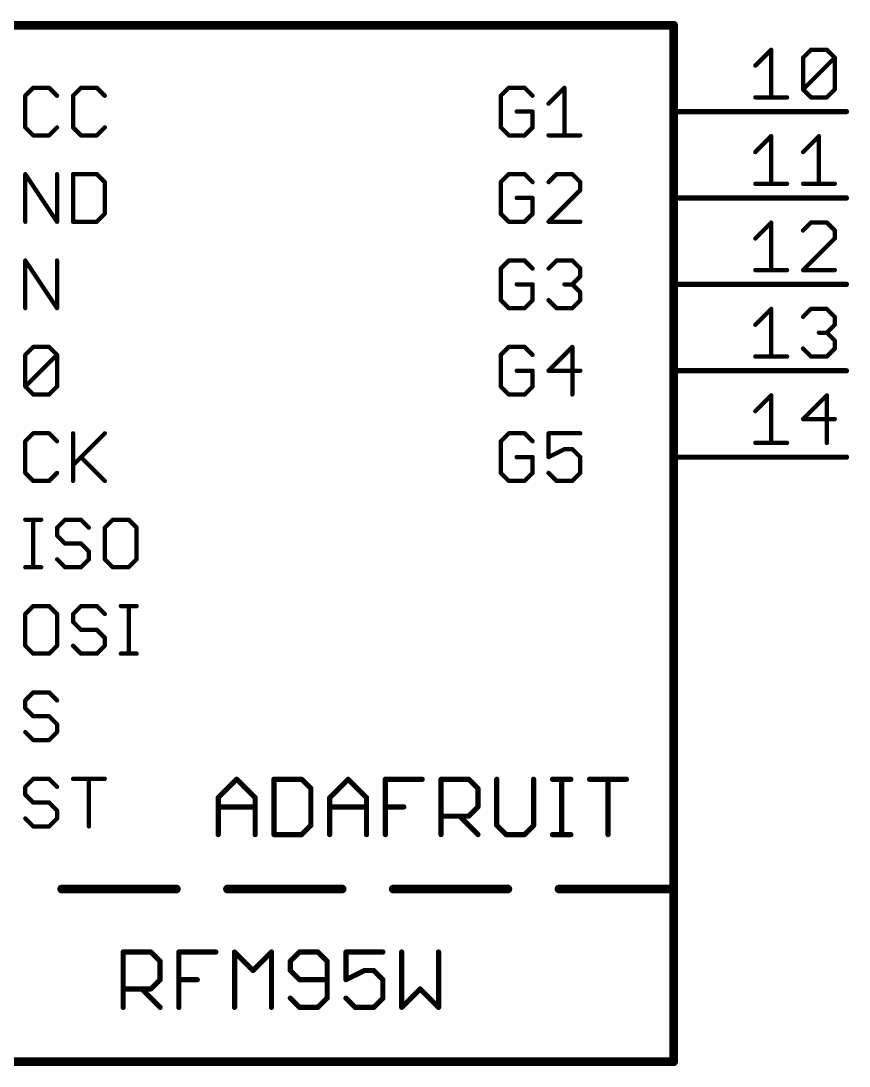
# Model space of a CAD drawing. Extents: x 2 to 137, y 1 to 177.
# Drawn here: x 112.89 to 137.24, y 65.91 to 96.65 of the extents above; entities that cross this region are included whole.
import ezdxf

# ---------------------------------------------------------------- set-up
doc = ezdxf.new("R2010")
doc.units = 0
doc.layers.add('94', color=14, linetype='CONTINUOUS')
doc.layers.add('95', color=250, linetype='CONTINUOUS')

msp = doc.modelspace()

# ---------------------------------------------------------------- linework, layer by layer
at = {"layer": '94'}
for points, const_width in [([(132.08, 96.52), (109.22, 96.52)], 0.254), ([(132.08, 71.12), (132.08, 96.52)], 0.254), ([(137.16, 93.98), (132.08, 93.98)], 0.1524), ([(137.16, 91.44), (132.08, 91.44)], 0.1524), ([(137.16, 88.9), (132.08, 88.9)], 0.1524), ([(137.16, 86.36), (132.08, 86.36)], 0.1524), ([(137.16, 83.82), (132.08, 83.82)], 0.1524), ([(118.6942, 73.8049), (119.2365, 74.3472)], 0.1524), ([(119.2365, 74.3472), (119.7789, 73.8049)], 0.1524), ([(120.3314, 74.3472), (120.3314, 72.7202)], 0.1524), ([(121.1449, 74.3472), (120.3314, 74.3472)], 0.1524), ([(121.416, 74.076), (121.1449, 74.3472)], 0.1524), ([(121.9685, 73.8049), (122.5108, 74.3472)], 0.1524), ([(122.5108, 74.3472), (123.0532, 73.8049)], 0.1524), ([(123.6057, 72.7202), (123.6057, 74.3472)], 0.1524), ([(123.6057, 74.3472), (124.6903, 74.3472)], 0.1524), ([(125.2428, 72.7202), (125.2428, 74.3472)], 0.1524), ([(125.2428, 74.3472), (126.0563, 74.3472)], 0.1524), ([(126.0563, 74.3472), (126.3275, 74.076)], 0.1524), ([(126.88, 74.3472), (126.88, 72.9914)], 0.1524), ([(127.9646, 72.9914), (127.9646, 74.3472)], 0.1524), ([(128.5171, 74.3472), (129.0595, 74.3472)], 0.1524), ([(128.7883, 72.7202), (128.7883, 74.3472)], 0.1524), ([(129.6086, 74.3472), (130.6932, 74.3472)], 0.1524), ([(130.1509, 72.7202), (130.1509, 74.3472)], 0.1524), ([(121.416, 72.9914), (121.416, 74.076)], 0.1524), ([(126.3275, 74.076), (126.3275, 73.5337)], 0.1524), ([(118.6942, 72.7202), (118.6942, 73.8049)], 0.1524), ([(119.7789, 73.8049), (119.7789, 72.7202)], 0.1524), ([(121.9685, 72.7202), (121.9685, 73.8049)], 0.1524), ([(123.0532, 73.8049), (123.0532, 72.7202)], 0.1524), ([(118.6942, 73.5337), (119.7789, 73.5337)], 0.1524), ([(121.9685, 73.5337), (123.0532, 73.5337)], 0.1524), ([(123.6057, 73.5337), (124.148, 73.5337)], 0.1524), ([(126.3275, 73.5337), (126.0563, 73.2625)], 0.1524), ([(126.0563, 73.2625), (125.2428, 73.2625)], 0.1524), ([(125.7852, 73.2625), (126.3275, 72.7202)], 0.1524), ([(121.1449, 72.7202), (121.416, 72.9914)], 0.1524), ([(126.88, 72.9914), (127.1511, 72.7202)], 0.1524), ([(127.6935, 72.7202), (127.9646, 72.9914)], 0.1524), ([(120.3314, 72.7202), (121.1449, 72.7202)], 0.1524), ([(127.1511, 72.7202), (127.6935, 72.7202)], 0.1524), ([(128.5171, 72.7202), (129.0595, 72.7202)], 0.1524), ([(114.092, 71.12), (117.464, 71.12)], 0.254), ([(118.964, 71.12), (122.336, 71.12)], 0.254), ([(123.836, 71.12), (127.208, 71.12)], 0.254), ([(128.708, 71.12), (132.08, 71.12)], 0.254), ([(132.08, 66.04), (132.08, 71.12)], 0.254), ([(115.9002, 67.6402), (115.9002, 69.2672)], 0.1524), ([(115.9002, 69.2672), (116.7137, 69.2672)], 0.1524), ([(116.7137, 69.2672), (116.9849, 68.996)], 0.1524), ([(117.5374, 67.6402), (117.5374, 69.2672)], 0.1524), ([(117.5374, 69.2672), (118.622, 69.2672)], 0.1524), ([(119.1745, 67.6402), (119.1745, 69.2672)], 0.1524), ([(119.1745, 69.2672), (119.7168, 68.7249)], 0.1524), ([(119.7168, 68.7249), (120.2592, 69.2672)], 0.1524), ([(120.2592, 69.2672), (120.2592, 67.6402)], 0.1524), ([(121.0828, 69.2672), (120.8117, 68.996)], 0.1524), ([(121.6252, 69.2672), (121.0828, 69.2672)], 0.1524), ([(121.8963, 68.996), (121.6252, 69.2672)], 0.1524), ([(123.5335, 69.2672), (122.4488, 69.2672)], 0.1524), ([(122.4488, 69.2672), (122.4488, 68.4537)], 0.1524), ([(124.086, 69.2672), (124.086, 67.6402)], 0.1524), ([(125.1706, 67.6402), (125.1706, 69.2672)], 0.1524), ([(116.9849, 68.996), (116.9849, 68.4537)], 0.1524), ([(120.8117, 68.996), (120.8117, 68.7249)], 0.1524), ([(121.8963, 67.9114), (121.8963, 68.996)], 0.1524), ([(120.8117, 68.7249), (121.0828, 68.4537)], 0.1524), ([(122.4488, 68.4537), (122.9912, 68.7249)], 0.1524), ([(122.9912, 68.7249), (123.2623, 68.7249)], 0.1524), ([(123.2623, 68.7249), (123.5335, 68.4537)], 0.1524), ([(116.7137, 68.1825), (115.9002, 68.1825)], 0.1524), ([(116.4425, 68.1825), (116.9849, 67.6402)], 0.1524), ([(116.9849, 68.4537), (116.7137, 68.1825)], 0.1524), ([(117.5374, 68.4537), (118.0797, 68.4537)], 0.1524), ([(121.0828, 68.4537), (121.8963, 68.4537)], 0.1524), ([(123.5335, 68.4537), (123.5335, 67.9114)], 0.1524), ([(124.086, 67.6402), (124.6283, 68.1825)], 0.1524), ([(124.6283, 68.1825), (125.1706, 67.6402)], 0.1524), ([(120.8117, 67.9114), (121.0828, 67.6402)], 0.1524), ([(121.6252, 67.6402), (121.8963, 67.9114)], 0.1524), ([(122.72, 67.6402), (122.4488, 67.9114)], 0.1524), ([(123.5335, 67.9114), (123.2623, 67.6402)], 0.1524), ([(121.0828, 67.6402), (121.6252, 67.6402)], 0.1524), ([(123.2623, 67.6402), (122.72, 67.6402)], 0.1524), ([(109.22, 66.04), (132.08, 66.04)], 0.254)]:
    msp.add_lwpolyline(points, dxfattribs=dict(at, const_width=const_width))
for points, const_width in [([(132.1435, 96.52, 1), (132.0165, 96.52)], 0.127), ([(132.08, 96.4565, 1), (132.08, 96.5835)], 0.127), ([(132.08, 94.0181, 1), (132.08, 93.9419)], 0.0762), ([(137.16, 93.9419, 1), (137.16, 94.0181)], 0.0762), ([(132.08, 91.4781, 1), (132.08, 91.4019)], 0.0762), ([(137.16, 91.4019, 1), (137.16, 91.4781)], 0.0762), ([(132.08, 88.9381, 1), (132.08, 88.8619)], 0.0762), ([(137.16, 88.8619, 1), (137.16, 88.9381)], 0.0762), ([(132.08, 86.3981, 1), (132.08, 86.3219)], 0.0762), ([(137.16, 86.3219, 1), (137.16, 86.3981)], 0.0762), ([(132.08, 83.8581, 1), (132.08, 83.7819)], 0.0762), ([(137.16, 83.7819, 1), (137.16, 83.8581)], 0.0762), ([(119.2635, 74.3741, 1), (119.2096, 74.3202)], 0.0762), ([(119.2635, 74.3202, 1), (119.2096, 74.3741)], 0.0762), ([(120.3695, 74.3472, 1), (120.2933, 74.3472)], 0.0762), ([(120.3314, 74.3853, 1), (120.3314, 74.3091)], 0.0762), ([(121.1718, 74.3741, 1), (121.1179, 74.3202)], 0.0762), ([(121.1449, 74.3091, 1), (121.1449, 74.3853)], 0.0762), ([(122.5378, 74.3741, 1), (122.4839, 74.3202)], 0.0762), ([(122.5378, 74.3202, 1), (122.4839, 74.3741)], 0.0762), ([(123.6438, 74.3472, 1), (123.5676, 74.3472)], 0.0762), ([(123.6057, 74.3853, 1), (123.6057, 74.3091)], 0.0762), ([(124.6903, 74.3091, 1), (124.6903, 74.3853)], 0.0762), ([(125.2809, 74.3472, 1), (125.2047, 74.3472)], 0.0762), ([(125.2428, 74.3853, 1), (125.2428, 74.3091)], 0.0762), ([(126.0833, 74.3741, 1), (126.0294, 74.3202)], 0.0762), ([(126.0563, 74.3091, 1), (126.0563, 74.3853)], 0.0762), ([(126.9181, 74.3472, 1), (126.8419, 74.3472)], 0.0762), ([(128.0027, 74.3472, 1), (127.9265, 74.3472)], 0.0762), ([(128.5171, 74.3853, 1), (128.5171, 74.3091)], 0.0762), ([(128.8264, 74.3472, 1), (128.7502, 74.3472)], 0.0762), ([(129.0595, 74.3091, 1), (129.0595, 74.3853)], 0.0762), ([(129.6086, 74.3853, 1), (129.6086, 74.3091)], 0.0762), ([(130.189, 74.3472, 1), (130.1128, 74.3472)], 0.0762), ([(130.6932, 74.3091, 1), (130.6932, 74.3853)], 0.0762), ([(121.4541, 74.076, 1), (121.3779, 74.076)], 0.0762), ([(121.3891, 74.0491, 1), (121.443, 74.103)], 0.0762), ([(126.3656, 74.076, 1), (126.2894, 74.076)], 0.0762), ([(126.3005, 74.0491, 1), (126.3544, 74.103)], 0.0762), ([(118.7323, 73.8049, 1), (118.6561, 73.8049)], 0.0762), ([(118.6673, 73.8318, 1), (118.7211, 73.7779)], 0.0762), ([(119.817, 73.8049, 1), (119.7408, 73.8049)], 0.0762), ([(119.7519, 73.7779, 1), (119.8058, 73.8318)], 0.0762), ([(122.0066, 73.8049, 1), (121.9304, 73.8049)], 0.0762), ([(121.9416, 73.8318, 1), (121.9955, 73.7779)], 0.0762), ([(123.0913, 73.8049, 1), (123.0151, 73.8049)], 0.0762), ([(123.0262, 73.7779, 1), (123.0801, 73.8318)], 0.0762), ([(118.6942, 73.5718, 1), (118.6942, 73.4956)], 0.0762), ([(119.7789, 73.4956, 1), (119.7789, 73.5718)], 0.0762), ([(121.9685, 73.5718, 1), (121.9685, 73.4956)], 0.0762), ([(123.0532, 73.4956, 1), (123.0532, 73.5718)], 0.0762), ([(123.6057, 73.5718, 1), (123.6057, 73.4956)], 0.0762), ([(124.148, 73.4956, 1), (124.148, 73.5718)], 0.0762), ([(126.2894, 73.5337, 1), (126.3656, 73.5337)], 0.0762), ([(126.3544, 73.5068, 1), (126.3005, 73.5606)], 0.0762), ([(125.2428, 73.3006, 1), (125.2428, 73.2244)], 0.0762), ([(125.8121, 73.2895, 1), (125.7582, 73.2356)], 0.0762), ([(126.0294, 73.2895, 1), (126.0833, 73.2356)], 0.0762), ([(126.0563, 73.2244, 1), (126.0563, 73.3006)], 0.0762), ([(121.3779, 72.9914, 1), (121.4541, 72.9914)], 0.0762), ([(121.443, 72.9644, 1), (121.3891, 73.0183)], 0.0762), ([(126.9069, 73.0183, 1), (126.853, 72.9644)], 0.0762), ([(126.8419, 72.9914, 1), (126.9181, 72.9914)], 0.0762), ([(127.9265, 72.9914, 1), (128.0027, 72.9914)], 0.0762), ([(127.9916, 72.9644, 1), (127.9377, 73.0183)], 0.0762), ([(118.6561, 72.7202, 1), (118.7323, 72.7202)], 0.0762), ([(119.7408, 72.7202, 1), (119.817, 72.7202)], 0.0762), ([(120.3314, 72.7583, 1), (120.3314, 72.6821)], 0.0762), ([(120.2933, 72.7202, 1), (120.3695, 72.7202)], 0.0762), ([(121.1179, 72.7471, 1), (121.1718, 72.6933)], 0.0762), ([(121.1449, 72.6821, 1), (121.1449, 72.7583)], 0.0762), ([(121.9304, 72.7202, 1), (122.0066, 72.7202)], 0.0762), ([(123.0151, 72.7202, 1), (123.0913, 72.7202)], 0.0762), ([(123.5676, 72.7202, 1), (123.6438, 72.7202)], 0.0762), ([(125.2047, 72.7202, 1), (125.2809, 72.7202)], 0.0762), ([(126.3005, 72.6933, 1), (126.3544, 72.7471)], 0.0762), ([(127.1511, 72.7583, 1), (127.1511, 72.6821)], 0.0762), ([(127.1242, 72.6933, 1), (127.1781, 72.7471)], 0.0762), ([(127.6665, 72.7471, 1), (127.7204, 72.6933)], 0.0762), ([(127.6935, 72.6821, 1), (127.6935, 72.7583)], 0.0762), ([(128.5171, 72.7583, 1), (128.5171, 72.6821)], 0.0762), ([(128.7502, 72.7202, 1), (128.8264, 72.7202)], 0.0762), ([(129.0595, 72.6821, 1), (129.0595, 72.7583)], 0.0762), ([(130.1128, 72.7202, 1), (130.189, 72.7202)], 0.0762), ([(114.092, 71.1835, 1), (114.092, 71.0565)], 0.127), ([(117.464, 71.0565, 1), (117.464, 71.1835)], 0.127), ([(118.964, 71.1835, 1), (118.964, 71.0565)], 0.127), ([(122.336, 71.0565, 1), (122.336, 71.1835)], 0.127), ([(123.836, 71.1835, 1), (123.836, 71.0565)], 0.127), ([(127.208, 71.0565, 1), (127.208, 71.1835)], 0.127), ([(128.708, 71.1835, 1), (128.708, 71.0565)], 0.127), ([(132.1435, 71.12, 1), (132.0165, 71.12)], 0.127), ([(132.0165, 71.12, 1), (132.1435, 71.12)], 0.127), ([(132.08, 71.0565, 1), (132.08, 71.1835)], 0.127), ([(115.9383, 69.2672, 1), (115.8621, 69.2672)], 0.0762), ([(115.9002, 69.3053, 1), (115.9002, 69.2291)], 0.0762), ([(116.7406, 69.2941, 1), (116.6868, 69.2402)], 0.0762), ([(116.7137, 69.2291, 1), (116.7137, 69.3053)], 0.0762), ([(117.5755, 69.2672, 1), (117.4993, 69.2672)], 0.0762), ([(117.5374, 69.3053, 1), (117.5374, 69.2291)], 0.0762), ([(118.622, 69.2291, 1), (118.622, 69.3053)], 0.0762), ([(119.2126, 69.2672, 1), (119.1364, 69.2672)], 0.0762), ([(119.2015, 69.2941, 1), (119.1476, 69.2402)], 0.0762), ([(120.2973, 69.2672, 1), (120.2211, 69.2672)], 0.0762), ([(120.2861, 69.2402, 1), (120.2322, 69.2941)], 0.0762), ([(121.0828, 69.3053, 1), (121.0828, 69.2291)], 0.0762), ([(121.1098, 69.2402, 1), (121.0559, 69.2941)], 0.0762), ([(121.6521, 69.2941, 1), (121.5982, 69.2402)], 0.0762), ([(121.6252, 69.2291, 1), (121.6252, 69.3053)], 0.0762), ([(122.4488, 69.3053, 1), (122.4488, 69.2291)], 0.0762), ([(122.4869, 69.2672, 1), (122.4107, 69.2672)], 0.0762), ([(123.5335, 69.2291, 1), (123.5335, 69.3053)], 0.0762), ([(124.1241, 69.2672, 1), (124.0479, 69.2672)], 0.0762), ([(125.2087, 69.2672, 1), (125.1325, 69.2672)], 0.0762), ([(117.023, 68.996, 1), (116.9468, 68.996)], 0.0762), ([(116.9579, 68.9691, 1), (117.0118, 69.023)], 0.0762), ([(120.7847, 69.023, 1), (120.8386, 68.9691)], 0.0762), ([(120.8498, 68.996, 1), (120.7736, 68.996)], 0.0762), ([(121.9344, 68.996, 1), (121.8582, 68.996)], 0.0762), ([(121.8694, 68.9691, 1), (121.9233, 69.023)], 0.0762), ([(119.6899, 68.7518, 1), (119.7438, 68.6979)], 0.0762), ([(119.6899, 68.6979, 1), (119.7438, 68.7518)], 0.0762), ([(120.8386, 68.7518, 1), (120.7847, 68.6979)], 0.0762), ([(120.7736, 68.7249, 1), (120.8498, 68.7249)], 0.0762), ([(122.9912, 68.763, 1), (122.9912, 68.6868)], 0.0762), ([(123.0082, 68.6908, 1), (122.9741, 68.7589)], 0.0762), ([(123.2893, 68.7518, 1), (123.2354, 68.6979)], 0.0762), ([(123.2623, 68.6868, 1), (123.2623, 68.763)], 0.0762), ([(115.9002, 68.2206, 1), (115.9002, 68.1444)], 0.0762), ([(116.4695, 68.2095, 1), (116.4156, 68.1556)], 0.0762), ([(116.6868, 68.2095, 1), (116.7406, 68.1556)], 0.0762), ([(116.7137, 68.1444, 1), (116.7137, 68.2206)], 0.0762), ([(116.9468, 68.4537, 1), (117.023, 68.4537)], 0.0762), ([(117.0118, 68.4268, 1), (116.9579, 68.4806)], 0.0762), ([(117.5374, 68.4918, 1), (117.5374, 68.4156)], 0.0762), ([(118.0797, 68.4156, 1), (118.0797, 68.4918)], 0.0762), ([(121.0828, 68.4918, 1), (121.0828, 68.4156)], 0.0762), ([(121.0559, 68.4268, 1), (121.1098, 68.4806)], 0.0762), ([(121.8963, 68.4156, 1), (121.8963, 68.4918)], 0.0762), ([(122.4318, 68.4878, 1), (122.4659, 68.4196)], 0.0762), ([(122.4107, 68.4537, 1), (122.4869, 68.4537)], 0.0762), ([(123.5716, 68.4537, 1), (123.4954, 68.4537)], 0.0762), ([(123.5065, 68.4268, 1), (123.5604, 68.4806)], 0.0762), ([(124.6553, 68.2095, 1), (124.6014, 68.1556)], 0.0762), ([(124.6553, 68.1556, 1), (124.6014, 68.2095)], 0.0762), ([(120.8386, 67.9383, 1), (120.7847, 67.8844)], 0.0762), ([(121.8582, 67.9114, 1), (121.9344, 67.9114)], 0.0762), ([(121.9233, 67.8844, 1), (121.8694, 67.9383)], 0.0762), ([(122.4758, 67.9383, 1), (122.4219, 67.8844)], 0.0762), ([(123.4954, 67.9114, 1), (123.5716, 67.9114)], 0.0762), ([(123.5604, 67.8844, 1), (123.5065, 67.9383)], 0.0762), ([(115.8621, 67.6402, 1), (115.9383, 67.6402)], 0.0762), ([(116.9579, 67.6133, 1), (117.0118, 67.6671)], 0.0762), ([(117.4993, 67.6402, 1), (117.5755, 67.6402)], 0.0762), ([(119.1364, 67.6402, 1), (119.2126, 67.6402)], 0.0762), ([(120.2211, 67.6402, 1), (120.2973, 67.6402)], 0.0762), ([(121.0828, 67.6783, 1), (121.0828, 67.6021)], 0.0762), ([(121.0559, 67.6133, 1), (121.1098, 67.6671)], 0.0762), ([(121.5982, 67.6671, 1), (121.6521, 67.6133)], 0.0762), ([(121.6252, 67.6021, 1), (121.6252, 67.6783)], 0.0762), ([(122.72, 67.6783, 1), (122.72, 67.6021)], 0.0762), ([(122.693, 67.6133, 1), (122.7469, 67.6671)], 0.0762), ([(123.2354, 67.6671, 1), (123.2893, 67.6133)], 0.0762), ([(123.2623, 67.6021, 1), (123.2623, 67.6783)], 0.0762), ([(124.059, 67.6671, 1), (124.1129, 67.6133)], 0.0762), ([(124.0479, 67.6402, 1), (124.1241, 67.6402)], 0.0762), ([(125.1325, 67.6402, 1), (125.2087, 67.6402)], 0.0762), ([(125.1437, 67.6133, 1), (125.1976, 67.6671)], 0.0762), ([(132.0165, 66.04, 1), (132.1435, 66.04)], 0.127), ([(132.08, 65.9765, 1), (132.08, 66.1035)], 0.127)]:
    msp.add_lwpolyline(points, format="xyb", dxfattribs=dict(at, const_width=const_width))
at = {"layer": '95', "const_width": 0.127}
for points in [[(134.4803, 95.3312), (134.9464, 95.7973)], [(134.9464, 95.7973), (134.9464, 94.3991)], [(135.8836, 95.5643), (136.1166, 95.7973)], [(135.8836, 94.6321), (135.8836, 95.5643)], [(135.8836, 94.6321), (136.8157, 95.5643)], [(136.1166, 95.7973), (136.5827, 95.7973)], [(136.5827, 95.7973), (136.8157, 95.5643)], [(136.8157, 95.5643), (136.8157, 94.6321)], [(113.2566, 94.6797), (113.0236, 94.4467)], [(113.7227, 94.6797), (113.2566, 94.6797)], [(113.9557, 94.4467), (113.7227, 94.6797)], [(114.6599, 94.6797), (114.4269, 94.4467)], [(115.126, 94.6797), (114.6599, 94.6797)], [(115.359, 94.4467), (115.126, 94.6797)], [(127.2332, 94.6797), (127.0001, 94.4467)], [(127.6992, 94.6797), (127.2332, 94.6797)], [(127.9323, 94.4467), (127.6992, 94.6797)], [(128.4034, 94.2136), (128.8695, 94.6797)], [(128.8695, 94.6797), (128.8695, 93.2815)], [(136.1166, 94.3991), (135.8836, 94.6321)], [(136.8157, 94.6321), (136.5827, 94.3991)], [(113.0236, 94.4467), (113.0236, 93.5145)], [(114.4269, 94.4467), (114.4269, 93.5145)], [(127.0001, 94.4467), (127.0001, 93.5145)], [(134.4803, 94.3991), (135.4124, 94.3991)], [(136.5827, 94.3991), (136.1166, 94.3991)], [(127.9323, 93.9806), (127.4662, 93.9806)], [(127.9323, 93.5145), (127.9323, 93.9806)], [(113.0236, 93.5145), (113.2566, 93.2815)], [(113.7227, 93.2815), (113.9557, 93.5145)], [(114.4269, 93.5145), (114.6599, 93.2815)], [(115.126, 93.2815), (115.359, 93.5145)], [(127.0001, 93.5145), (127.2332, 93.2815)], [(127.6992, 93.2815), (127.9323, 93.5145)], [(113.2566, 93.2815), (113.7227, 93.2815)], [(114.6599, 93.2815), (115.126, 93.2815)], [(127.2332, 93.2815), (127.6992, 93.2815)], [(128.4034, 93.2815), (129.3356, 93.2815)], [(134.4803, 92.7912), (134.9464, 93.2573)], [(134.9464, 93.2573), (134.9464, 91.8591)], [(135.8836, 92.7912), (136.3496, 93.2573)], [(136.3496, 93.2573), (136.3496, 91.8591)], [(113.0236, 90.7415), (113.0236, 92.1397)], [(113.0236, 92.1397), (113.9557, 90.7415)], [(113.9557, 90.7415), (113.9557, 92.1397)], [(114.4269, 92.1397), (114.4269, 90.7415)], [(115.126, 92.1397), (114.4269, 92.1397)], [(115.359, 91.9067), (115.126, 92.1397)], [(127.2332, 92.1397), (127.0001, 91.9067)], [(127.6992, 92.1397), (127.2332, 92.1397)], [(127.9323, 91.9067), (127.6992, 92.1397)], [(128.6365, 92.1397), (128.4034, 91.9067)], [(129.1025, 92.1397), (128.6365, 92.1397)], [(129.3356, 91.9067), (129.1025, 92.1397)], [(115.359, 90.9745), (115.359, 91.9067)], [(127.0001, 91.9067), (127.0001, 90.9745)], [(129.3356, 91.6736), (129.3356, 91.9067)], [(134.4803, 91.8591), (135.4124, 91.8591)], [(135.8836, 91.8591), (136.8157, 91.8591)], [(128.4034, 90.7415), (129.3356, 91.6736)], [(127.9323, 91.4406), (127.4662, 91.4406)], [(127.9323, 90.9745), (127.9323, 91.4406)], [(115.126, 90.7415), (115.359, 90.9745)], [(127.0001, 90.9745), (127.2332, 90.7415)], [(127.6992, 90.7415), (127.9323, 90.9745)], [(114.4269, 90.7415), (115.126, 90.7415)], [(127.2332, 90.7415), (127.6992, 90.7415)], [(129.3356, 90.7415), (128.4034, 90.7415)], [(134.4803, 90.2512), (134.9464, 90.7173)], [(134.9464, 90.7173), (134.9464, 89.3191)], [(136.1166, 90.7173), (135.8836, 90.4843)], [(136.5827, 90.7173), (136.1166, 90.7173)], [(136.8157, 90.4843), (136.5827, 90.7173)], [(136.8157, 90.2512), (136.8157, 90.4843)], [(135.8836, 89.3191), (136.8157, 90.2512)], [(113.0236, 88.2015), (113.0236, 89.5997)], [(113.0236, 89.5997), (113.9557, 88.2015)], [(113.9557, 88.2015), (113.9557, 89.5997)], [(127.2332, 89.5997), (127.0001, 89.3667)], [(127.6992, 89.5997), (127.2332, 89.5997)], [(127.9323, 89.3667), (127.6992, 89.5997)], [(128.4034, 89.3667), (128.6365, 89.5997)], [(128.6365, 89.5997), (129.1025, 89.5997)], [(129.1025, 89.5997), (129.3356, 89.3667)], [(127.0001, 89.3667), (127.0001, 88.4345)], [(129.3356, 89.1336), (129.1025, 88.9006)], [(129.3356, 89.3667), (129.3356, 89.1336)], [(134.4803, 89.3191), (135.4124, 89.3191)], [(136.8157, 89.3191), (135.8836, 89.3191)], [(127.9323, 88.9006), (127.4662, 88.9006)], [(127.9323, 88.4345), (127.9323, 88.9006)], [(129.1025, 88.9006), (128.8695, 88.9006)], [(129.1025, 88.9006), (129.3356, 88.6676)], [(129.3356, 88.6676), (129.3356, 88.4345)], [(127.0001, 88.4345), (127.2332, 88.2015)], [(127.2332, 88.2015), (127.6992, 88.2015)], [(127.6992, 88.2015), (127.9323, 88.4345)], [(128.6365, 88.2015), (128.4034, 88.4345)], [(129.1025, 88.2015), (128.6365, 88.2015)], [(129.3356, 88.4345), (129.1025, 88.2015)], [(134.4803, 87.7112), (134.9464, 88.1773)], [(134.9464, 88.1773), (134.9464, 86.7791)], [(135.8836, 87.9443), (136.1166, 88.1773)], [(136.1166, 88.1773), (136.5827, 88.1773)], [(136.5827, 88.1773), (136.8157, 87.9443)], [(136.8157, 87.9443), (136.8157, 87.7112)], [(136.8157, 87.7112), (136.5827, 87.4782)], [(136.5827, 87.4782), (136.3496, 87.4782)], [(136.5827, 87.4782), (136.8157, 87.2452)], [(136.8157, 87.2452), (136.8157, 87.0121)], [(113.0236, 86.8267), (113.2566, 87.0597)], [(113.2566, 87.0597), (113.7227, 87.0597)], [(113.7227, 87.0597), (113.9557, 86.8267)], [(127.2332, 87.0597), (127.0001, 86.8267)], [(127.6992, 87.0597), (127.2332, 87.0597)], [(127.9323, 86.8267), (127.6992, 87.0597)], [(129.1025, 87.0597), (128.4034, 86.3606)], [(129.1025, 85.6615), (129.1025, 87.0597)], [(136.1166, 86.7791), (135.8836, 87.0121)], [(136.8157, 87.0121), (136.5827, 86.7791)], [(113.0236, 85.8945), (113.0236, 86.8267)], [(113.0236, 85.8945), (113.9557, 86.8267)], [(113.9557, 86.8267), (113.9557, 85.8945)], [(127.0001, 86.8267), (127.0001, 85.8945)], [(134.4803, 86.7791), (135.4124, 86.7791)], [(136.5827, 86.7791), (136.1166, 86.7791)], [(127.9323, 86.3606), (127.4662, 86.3606)], [(127.9323, 85.8945), (127.9323, 86.3606)], [(128.4034, 86.3606), (129.3356, 86.3606)], [(113.2566, 85.6615), (113.0236, 85.8945)], [(113.9557, 85.8945), (113.7227, 85.6615)], [(127.0001, 85.8945), (127.2332, 85.6615)], [(127.6992, 85.6615), (127.9323, 85.8945)], [(113.7227, 85.6615), (113.2566, 85.6615)], [(127.2332, 85.6615), (127.6992, 85.6615)], [(134.4803, 85.1712), (134.9464, 85.6373)], [(134.9464, 85.6373), (134.9464, 84.2391)], [(136.5827, 85.6373), (135.8836, 84.9382)], [(136.5827, 84.2391), (136.5827, 85.6373)], [(135.8836, 84.9382), (136.8157, 84.9382)], [(113.2566, 84.5197), (113.0236, 84.2867)], [(113.7227, 84.5197), (113.2566, 84.5197)], [(113.9557, 84.2867), (113.7227, 84.5197)], [(114.4269, 84.5197), (114.4269, 83.1215)], [(114.4269, 83.5876), (115.359, 84.5197)], [(127.2332, 84.5197), (127.0001, 84.2867)], [(127.6992, 84.5197), (127.2332, 84.5197)], [(127.9323, 84.2867), (127.6992, 84.5197)], [(129.3356, 84.5197), (128.4034, 84.5197)], [(128.4034, 84.5197), (128.4034, 83.8206)], [(113.0236, 84.2867), (113.0236, 83.3545)], [(127.0001, 84.2867), (127.0001, 83.3545)], [(134.4803, 84.2391), (135.4124, 84.2391)], [(128.4034, 83.8206), (128.8695, 84.0536)], [(128.8695, 84.0536), (129.1025, 84.0536)], [(129.1025, 84.0536), (129.3356, 83.8206)], [(114.6599, 83.8206), (115.359, 83.1215)], [(127.9323, 83.8206), (127.4662, 83.8206)], [(127.9323, 83.3545), (127.9323, 83.8206)], [(129.3356, 83.8206), (129.3356, 83.3545)], [(113.0236, 83.3545), (113.2566, 83.1215)], [(113.7227, 83.1215), (113.9557, 83.3545)], [(127.0001, 83.3545), (127.2332, 83.1215)], [(127.6992, 83.1215), (127.9323, 83.3545)], [(128.6365, 83.1215), (128.4034, 83.3545)], [(129.3356, 83.3545), (129.1025, 83.1215)], [(113.2566, 83.1215), (113.7227, 83.1215)], [(127.2332, 83.1215), (127.6992, 83.1215)], [(129.1025, 83.1215), (128.6365, 83.1215)], [(113.0236, 81.9797), (113.4896, 81.9797)], [(113.2566, 80.5815), (113.2566, 81.9797)], [(114.1921, 81.9797), (113.9591, 81.7467)], [(113.9591, 81.7467), (113.9591, 81.5136)], [(114.6582, 81.9797), (114.1921, 81.9797)], [(114.8912, 81.7467), (114.6582, 81.9797)], [(115.5954, 81.9797), (115.3624, 81.7467)], [(115.3624, 81.7467), (115.3624, 80.8145)], [(116.0615, 81.9797), (115.5954, 81.9797)], [(116.2945, 81.7467), (116.0615, 81.9797)], [(116.2945, 80.8145), (116.2945, 81.7467)], [(113.9591, 81.5136), (114.1921, 81.2806)], [(114.1921, 81.2806), (114.6582, 81.2806)], [(114.6582, 81.2806), (114.8912, 81.0476)], [(114.1921, 80.5815), (113.9591, 80.8145)], [(114.8912, 80.8145), (114.6582, 80.5815)], [(114.8912, 81.0476), (114.8912, 80.8145)], [(115.3624, 80.8145), (115.5954, 80.5815)], [(116.0615, 80.5815), (116.2945, 80.8145)], [(113.0236, 80.5815), (113.4896, 80.5815)], [(114.6582, 80.5815), (114.1921, 80.5815)], [(115.5954, 80.5815), (116.0615, 80.5815)], [(113.2566, 79.4397), (113.0236, 79.2067)], [(113.7227, 79.4397), (113.2566, 79.4397)], [(113.9557, 79.2067), (113.7227, 79.4397)], [(114.6599, 79.4397), (114.4269, 79.2067)], [(115.126, 79.4397), (114.6599, 79.4397)], [(115.359, 79.2067), (115.126, 79.4397)], [(115.8301, 79.4397), (116.2962, 79.4397)], [(116.0632, 78.0415), (116.0632, 79.4397)], [(113.0236, 79.2067), (113.0236, 78.2745)], [(113.9557, 78.2745), (113.9557, 79.2067)], [(114.4269, 79.2067), (114.4269, 78.9736)], [(114.4269, 78.9736), (114.6599, 78.7406)], [(114.6599, 78.7406), (115.126, 78.7406)], [(115.126, 78.7406), (115.359, 78.5076)], [(115.359, 78.5076), (115.359, 78.2745)], [(113.0236, 78.2745), (113.2566, 78.0415)], [(113.2566, 78.0415), (113.7227, 78.0415)], [(113.7227, 78.0415), (113.9557, 78.2745)], [(114.6599, 78.0415), (114.4269, 78.2745)], [(115.126, 78.0415), (114.6599, 78.0415)], [(115.359, 78.2745), (115.126, 78.0415)], [(115.8301, 78.0415), (116.2962, 78.0415)], [(113.2566, 76.8997), (113.0236, 76.6667)], [(113.7227, 76.8997), (113.2566, 76.8997)], [(113.9557, 76.6667), (113.7227, 76.8997)], [(113.0236, 76.6667), (113.0236, 76.4336)], [(113.0236, 76.4336), (113.2566, 76.2006)], [(113.2566, 76.2006), (113.7227, 76.2006)], [(113.7227, 76.2006), (113.9557, 75.9676)], [(113.9557, 75.9676), (113.9557, 75.7345)], [(113.2566, 75.5015), (113.0236, 75.7345)], [(113.9557, 75.7345), (113.7227, 75.5015)], [(113.7227, 75.5015), (113.2566, 75.5015)], [(113.2566, 74.3597), (113.0236, 74.1267)], [(113.7227, 74.3597), (113.2566, 74.3597)], [(113.9557, 74.1267), (113.7227, 74.3597)], [(114.4269, 74.3597), (115.359, 74.3597)], [(114.8929, 72.9615), (114.8929, 74.3597)], [(113.0236, 74.1267), (113.0236, 73.8936)], [(113.0236, 73.8936), (113.2566, 73.6606)], [(113.2566, 73.6606), (113.7227, 73.6606)], [(113.7227, 73.6606), (113.9557, 73.4276)], [(113.9557, 73.4276), (113.9557, 73.1945)], [(113.2566, 72.9615), (113.0236, 73.1945)], [(113.9557, 73.1945), (113.7227, 72.9615)], [(113.7227, 72.9615), (113.2566, 72.9615)]]:
    msp.add_lwpolyline(points, dxfattribs=at)
at = {"layer": '95', "const_width": 0.0635}
for points in [[(134.9781, 95.7973, 1), (134.9146, 95.7973)], [(134.9688, 95.7748, 1), (134.9239, 95.8197)], [(135.9153, 95.5643, 1), (135.8518, 95.5643)], [(135.8611, 95.5867, 1), (135.906, 95.5418)], [(136.1166, 95.829, 1), (136.1166, 95.7655)], [(136.1391, 95.7748, 1), (136.0942, 95.8197)], [(136.6051, 95.8197, 1), (136.5602, 95.7748)], [(136.5827, 95.7655, 1), (136.5827, 95.829)], [(136.8475, 95.5643, 1), (136.784, 95.5643)], [(136.8382, 95.5418, 1), (136.7933, 95.5867)], [(136.7933, 95.5418, 1), (136.8382, 95.5867)], [(134.4578, 95.3537, 1), (134.5028, 95.3088)], [(113.2566, 94.7114, 1), (113.2566, 94.6479)], [(113.2791, 94.6572, 1), (113.2342, 94.7021)], [(113.7451, 94.7021, 1), (113.7002, 94.6572)], [(113.7227, 94.6479, 1), (113.7227, 94.7114)], [(114.6599, 94.7114, 1), (114.6599, 94.6479)], [(114.6823, 94.6572, 1), (114.6374, 94.7021)], [(115.1484, 94.7021, 1), (115.1035, 94.6572)], [(115.126, 94.6479, 1), (115.126, 94.7114)], [(127.2332, 94.7114, 1), (127.2332, 94.6479)], [(127.2556, 94.6572, 1), (127.2107, 94.7021)], [(127.7217, 94.7021, 1), (127.6768, 94.6572)], [(127.6992, 94.6479, 1), (127.6992, 94.7114)], [(128.9012, 94.6797, 1), (128.8377, 94.6797)], [(128.8919, 94.6572, 1), (128.847, 94.7021)], [(135.906, 94.6546, 1), (135.8611, 94.6097)], [(135.8611, 94.6546, 1), (135.906, 94.6097)], [(135.8518, 94.6321, 1), (135.9153, 94.6321)], [(136.784, 94.6321, 1), (136.8475, 94.6321)], [(136.8382, 94.6097, 1), (136.7933, 94.6546)], [(113.0553, 94.4467, 1), (112.9918, 94.4467)], [(113.0011, 94.4691, 1), (113.046, 94.4242)], [(113.9333, 94.4242, 1), (113.9782, 94.4691)], [(114.4586, 94.4467, 1), (114.3951, 94.4467)], [(114.4044, 94.4691, 1), (114.4493, 94.4242)], [(115.3365, 94.4242, 1), (115.3814, 94.4691)], [(127.0319, 94.4467, 1), (126.9684, 94.4467)], [(126.9777, 94.4691, 1), (127.0226, 94.4242)], [(127.9098, 94.4242, 1), (127.9547, 94.4691)], [(134.4803, 94.4309, 1), (134.4803, 94.3674)], [(134.9146, 94.3991, 1), (134.9781, 94.3991)], [(135.4124, 94.3674, 1), (135.4124, 94.4309)], [(136.1166, 94.4309, 1), (136.1166, 94.3674)], [(136.0942, 94.3766, 1), (136.1391, 94.4216)], [(136.5602, 94.4216, 1), (136.6051, 94.3766)], [(136.5827, 94.3674, 1), (136.5827, 94.4309)], [(128.381, 94.2361, 1), (128.4259, 94.1912)], [(127.4662, 94.0123, 1), (127.4662, 93.9488)], [(127.964, 93.9806, 1), (127.9005, 93.9806)], [(127.9323, 93.9488, 1), (127.9323, 94.0123)], [(112.9918, 93.5145, 1), (113.0553, 93.5145)], [(113.046, 93.537, 1), (113.0011, 93.4921)], [(113.9782, 93.4921, 1), (113.9333, 93.537)], [(114.3951, 93.5145, 1), (114.4586, 93.5145)], [(114.4493, 93.537, 1), (114.4044, 93.4921)], [(115.3814, 93.4921, 1), (115.3365, 93.537)], [(127.0226, 93.537, 1), (126.9777, 93.4921)], [(126.9684, 93.5145, 1), (127.0319, 93.5145)], [(127.9005, 93.5145, 1), (127.964, 93.5145)], [(127.9547, 93.4921, 1), (127.9098, 93.537)], [(113.2566, 93.3133, 1), (113.2566, 93.2498)], [(113.2342, 93.259, 1), (113.2791, 93.304)], [(113.7002, 93.304, 1), (113.7451, 93.259)], [(113.7227, 93.2498, 1), (113.7227, 93.3133)], [(114.6599, 93.3133, 1), (114.6599, 93.2498)], [(114.6374, 93.259, 1), (114.6823, 93.304)], [(115.1035, 93.304, 1), (115.1484, 93.259)], [(115.126, 93.2498, 1), (115.126, 93.3133)], [(127.2332, 93.3133, 1), (127.2332, 93.2498)], [(127.2107, 93.259, 1), (127.2556, 93.304)], [(127.6768, 93.304, 1), (127.7217, 93.259)], [(127.6992, 93.2498, 1), (127.6992, 93.3133)], [(128.4034, 93.3133, 1), (128.4034, 93.2498)], [(128.8377, 93.2815, 1), (128.9012, 93.2815)], [(129.3356, 93.2498, 1), (129.3356, 93.3133)], [(134.9781, 93.2573, 1), (134.9146, 93.2573)], [(134.9688, 93.2348, 1), (134.9239, 93.2797)], [(136.3814, 93.2573, 1), (136.3179, 93.2573)], [(136.3721, 93.2348, 1), (136.3272, 93.2797)], [(134.4578, 92.8137, 1), (134.5028, 92.7688)], [(135.8611, 92.8137, 1), (135.906, 92.7688)], [(113.0553, 92.1397, 1), (112.9918, 92.1397)], [(113.05, 92.1573, 1), (112.9972, 92.1221)], [(113.9875, 92.1397, 1), (113.924, 92.1397)], [(114.4586, 92.1397, 1), (114.3951, 92.1397)], [(114.4269, 92.1714, 1), (114.4269, 92.1079)], [(115.1484, 92.1621, 1), (115.1035, 92.1172)], [(115.126, 92.1079, 1), (115.126, 92.1714)], [(127.2332, 92.1714, 1), (127.2332, 92.1079)], [(127.2556, 92.1172, 1), (127.2107, 92.1621)], [(127.7217, 92.1621, 1), (127.6768, 92.1172)], [(127.6992, 92.1079, 1), (127.6992, 92.1714)], [(128.6365, 92.1714, 1), (128.6365, 92.1079)], [(128.6589, 92.1172, 1), (128.614, 92.1621)], [(129.125, 92.1621, 1), (129.0801, 92.1172)], [(129.1025, 92.1079, 1), (129.1025, 92.1714)], [(115.3907, 91.9067, 1), (115.3272, 91.9067)], [(115.3365, 91.8842, 1), (115.3814, 91.9291)], [(127.0319, 91.9067, 1), (126.9684, 91.9067)], [(126.9777, 91.9291, 1), (127.0226, 91.8842)], [(127.9098, 91.8842, 1), (127.9547, 91.9291)], [(128.381, 91.9291, 1), (128.4259, 91.8842)], [(129.3673, 91.9067, 1), (129.3038, 91.9067)], [(129.3131, 91.8842, 1), (129.358, 91.9291)], [(134.4803, 91.8909, 1), (134.4803, 91.8273)], [(135.4124, 91.8273, 1), (135.4124, 91.8909)], [(135.8836, 91.8909, 1), (135.8836, 91.8273)], [(136.8157, 91.8273, 1), (136.8157, 91.8909)], [(129.3038, 91.6736, 1), (129.3673, 91.6736)], [(129.358, 91.6512, 1), (129.3131, 91.6961)], [(134.9146, 91.8591, 1), (134.9781, 91.8591)], [(136.3179, 91.8591, 1), (136.3814, 91.8591)], [(127.4662, 91.4723, 1), (127.4662, 91.4088)], [(127.964, 91.4406, 1), (127.9005, 91.4406)], [(127.9323, 91.4088, 1), (127.9323, 91.4723)], [(115.3272, 90.9745, 1), (115.3907, 90.9745)], [(115.3814, 90.9521, 1), (115.3365, 90.997)], [(127.0226, 90.997, 1), (126.9777, 90.9521)], [(126.9684, 90.9745, 1), (127.0319, 90.9745)], [(127.9005, 90.9745, 1), (127.964, 90.9745)], [(127.9547, 90.9521, 1), (127.9098, 90.997)], [(112.9918, 90.7415, 1), (113.0553, 90.7415)], [(113.924, 90.7415, 1), (113.9875, 90.7415)], [(113.9293, 90.7239, 1), (113.9821, 90.7591)], [(114.4269, 90.7733, 1), (114.4269, 90.7097)], [(114.3951, 90.7415, 1), (114.4586, 90.7415)], [(115.1035, 90.764, 1), (115.1484, 90.719)], [(115.126, 90.7097, 1), (115.126, 90.7733)], [(127.2332, 90.7733, 1), (127.2332, 90.7097)], [(127.2107, 90.719, 1), (127.2556, 90.764)], [(127.6768, 90.764, 1), (127.7217, 90.719)], [(127.6992, 90.7097, 1), (127.6992, 90.7733)], [(128.4034, 90.7733, 1), (128.4034, 90.7097)], [(128.381, 90.764, 1), (128.4259, 90.719)], [(129.3356, 90.7097, 1), (129.3356, 90.7733)], [(134.9781, 90.7173, 1), (134.9146, 90.7173)], [(134.9688, 90.6948, 1), (134.9239, 90.7397)], [(136.1166, 90.749, 1), (136.1166, 90.6855)], [(136.1391, 90.6948, 1), (136.0942, 90.7397)], [(136.6051, 90.7397, 1), (136.5602, 90.6948)], [(136.5827, 90.6855, 1), (136.5827, 90.749)], [(135.8611, 90.5067, 1), (135.906, 90.4618)], [(136.8475, 90.4843, 1), (136.784, 90.4843)], [(136.7933, 90.4618, 1), (136.8382, 90.5067)], [(134.4578, 90.2737, 1), (134.5028, 90.2288)], [(136.784, 90.2512, 1), (136.8475, 90.2512)], [(136.8382, 90.2288, 1), (136.7933, 90.2737)], [(113.0553, 89.5997, 1), (112.9918, 89.5997)], [(113.05, 89.6173, 1), (112.9972, 89.5821)], [(113.9875, 89.5997, 1), (113.924, 89.5997)], [(127.2332, 89.6314, 1), (127.2332, 89.5679)], [(127.2556, 89.5772, 1), (127.2107, 89.6221)], [(127.7217, 89.6221, 1), (127.6768, 89.5772)], [(127.6992, 89.5679, 1), (127.6992, 89.6314)], [(128.6365, 89.6314, 1), (128.6365, 89.5679)], [(128.6589, 89.5772, 1), (128.614, 89.6221)], [(129.125, 89.6221, 1), (129.0801, 89.5772)], [(129.1025, 89.5679, 1), (129.1025, 89.6314)], [(127.0319, 89.3667, 1), (126.9684, 89.3667)], [(126.9777, 89.3891, 1), (127.0226, 89.3442)], [(127.9098, 89.3442, 1), (127.9547, 89.3891)], [(128.381, 89.3891, 1), (128.4259, 89.3442)], [(129.3673, 89.3667, 1), (129.3038, 89.3667)], [(129.3038, 89.1336, 1), (129.3673, 89.1336)], [(129.3131, 89.3442, 1), (129.358, 89.3891)], [(129.358, 89.1112, 1), (129.3131, 89.1561)], [(134.4803, 89.3509, 1), (134.4803, 89.2874)], [(134.9146, 89.3191, 1), (134.9781, 89.3191)], [(135.4124, 89.2874, 1), (135.4124, 89.3509)], [(135.8611, 89.3416, 1), (135.906, 89.2966)], [(135.8836, 89.3509, 1), (135.8836, 89.2874)], [(136.8157, 89.2874, 1), (136.8157, 89.3509)], [(127.4662, 88.9323, 1), (127.4662, 88.8688)], [(127.964, 88.9006, 1), (127.9005, 88.9006)], [(127.9323, 88.8688, 1), (127.9323, 88.9323)], [(128.8695, 88.9323, 1), (128.8695, 88.8688)], [(129.125, 88.923, 1), (129.0801, 88.8781)], [(129.0801, 88.923, 1), (129.125, 88.8781)], [(129.1025, 88.8688, 1), (129.1025, 88.9323)], [(129.3673, 88.6676, 1), (129.3038, 88.6676)], [(129.3131, 88.6451, 1), (129.358, 88.69)], [(112.9918, 88.2015, 1), (113.0553, 88.2015)], [(113.924, 88.2015, 1), (113.9875, 88.2015)], [(113.9293, 88.1839, 1), (113.9821, 88.2191)], [(127.0226, 88.457, 1), (126.9777, 88.4121)], [(126.9684, 88.4345, 1), (127.0319, 88.4345)], [(127.2332, 88.2333, 1), (127.2332, 88.1698)], [(127.2107, 88.179, 1), (127.2556, 88.224)], [(127.6768, 88.224, 1), (127.7217, 88.179)], [(127.6992, 88.1698, 1), (127.6992, 88.2333)], [(127.9005, 88.4345, 1), (127.964, 88.4345)], [(127.9547, 88.4121, 1), (127.9098, 88.457)], [(128.4259, 88.457, 1), (128.381, 88.4121)], [(128.6365, 88.2333, 1), (128.6365, 88.1698)], [(128.614, 88.179, 1), (128.6589, 88.224)], [(129.0801, 88.224, 1), (129.125, 88.179)], [(129.1025, 88.1698, 1), (129.1025, 88.2333)], [(129.3038, 88.4345, 1), (129.3673, 88.4345)], [(129.358, 88.4121, 1), (129.3131, 88.457)], [(134.9781, 88.1773, 1), (134.9146, 88.1773)], [(134.9688, 88.1548, 1), (134.9239, 88.1997)], [(136.1166, 88.209, 1), (136.1166, 88.1455)], [(136.1391, 88.1548, 1), (136.0942, 88.1997)], [(136.6051, 88.1997, 1), (136.5602, 88.1548)], [(136.5827, 88.1455, 1), (136.5827, 88.209)], [(135.8611, 87.9667, 1), (135.906, 87.9218)], [(136.8475, 87.9443, 1), (136.784, 87.9443)], [(136.7933, 87.9218, 1), (136.8382, 87.9667)], [(134.4578, 87.7337, 1), (134.5028, 87.6888)], [(136.784, 87.7112, 1), (136.8475, 87.7112)], [(136.8382, 87.6888, 1), (136.7933, 87.7337)], [(136.3496, 87.5099, 1), (136.3496, 87.4464)], [(136.6051, 87.5006, 1), (136.5602, 87.4557)], [(136.5602, 87.5006, 1), (136.6051, 87.4557)], [(136.5827, 87.4464, 1), (136.5827, 87.5099)], [(136.8475, 87.2452, 1), (136.784, 87.2452)], [(136.7933, 87.2227, 1), (136.8382, 87.2676)], [(113.2566, 87.0914, 1), (113.2566, 87.0279)], [(113.2791, 87.0372, 1), (113.2342, 87.0821)], [(113.7451, 87.0821, 1), (113.7002, 87.0372)], [(113.7227, 87.0279, 1), (113.7227, 87.0914)], [(127.2332, 87.0914, 1), (127.2332, 87.0279)], [(127.2556, 87.0372, 1), (127.2107, 87.0821)], [(127.7217, 87.0821, 1), (127.6768, 87.0372)], [(127.6992, 87.0279, 1), (127.6992, 87.0914)], [(129.1343, 87.0597, 1), (129.0708, 87.0597)], [(129.125, 87.0372, 1), (129.0801, 87.0821)], [(135.906, 87.0346, 1), (135.8611, 86.9897)], [(136.784, 87.0121, 1), (136.8475, 87.0121)], [(136.8382, 86.9897, 1), (136.7933, 87.0346)], [(113.0553, 86.8267, 1), (112.9918, 86.8267)], [(113.0011, 86.8491, 1), (113.046, 86.8042)], [(113.9875, 86.8267, 1), (113.924, 86.8267)], [(113.9782, 86.8042, 1), (113.9333, 86.8491)], [(113.9333, 86.8042, 1), (113.9782, 86.8491)], [(127.0319, 86.8267, 1), (126.9684, 86.8267)], [(126.9777, 86.8491, 1), (127.0226, 86.8042)], [(127.9098, 86.8042, 1), (127.9547, 86.8491)], [(134.4803, 86.8109, 1), (134.4803, 86.7473)], [(134.9146, 86.7791, 1), (134.9781, 86.7791)], [(135.4124, 86.7473, 1), (135.4124, 86.8109)], [(136.1166, 86.8109, 1), (136.1166, 86.7473)], [(136.0942, 86.7566, 1), (136.1391, 86.8016)], [(136.5602, 86.8016, 1), (136.6051, 86.7566)], [(136.5827, 86.7473, 1), (136.5827, 86.8109)], [(127.4662, 86.3923, 1), (127.4662, 86.3288)], [(127.964, 86.3606, 1), (127.9005, 86.3606)], [(127.9323, 86.3288, 1), (127.9323, 86.3923)], [(128.4034, 86.3923, 1), (128.4034, 86.3288)], [(128.381, 86.383, 1), (128.4259, 86.3381)], [(129.3356, 86.3288, 1), (129.3356, 86.3923)], [(112.9918, 85.8945, 1), (113.0553, 85.8945)], [(113.046, 85.917, 1), (113.0011, 85.8721)], [(113.0011, 85.917, 1), (113.046, 85.8721)], [(113.924, 85.8945, 1), (113.9875, 85.8945)], [(113.9782, 85.8721, 1), (113.9333, 85.917)], [(127.0226, 85.917, 1), (126.9777, 85.8721)], [(126.9684, 85.8945, 1), (127.0319, 85.8945)], [(127.9005, 85.8945, 1), (127.964, 85.8945)], [(127.9547, 85.8721, 1), (127.9098, 85.917)], [(113.2566, 85.6933, 1), (113.2566, 85.6298)], [(113.2342, 85.639, 1), (113.2791, 85.684)], [(113.7002, 85.684, 1), (113.7451, 85.639)], [(113.7227, 85.6298, 1), (113.7227, 85.6933)], [(127.2332, 85.6933, 1), (127.2332, 85.6298)], [(127.2107, 85.639, 1), (127.2556, 85.684)], [(127.6768, 85.684, 1), (127.7217, 85.639)], [(127.6992, 85.6298, 1), (127.6992, 85.6933)], [(129.0708, 85.6615, 1), (129.1343, 85.6615)], [(134.9781, 85.6373, 1), (134.9146, 85.6373)], [(134.9688, 85.6148, 1), (134.9239, 85.6597)], [(136.6144, 85.6373, 1), (136.5509, 85.6373)], [(136.6051, 85.6148, 1), (136.5602, 85.6597)], [(134.4578, 85.1937, 1), (134.5028, 85.1488)], [(135.8836, 84.9699, 1), (135.8836, 84.9064)], [(135.8611, 84.9606, 1), (135.906, 84.9157)], [(136.8157, 84.9064, 1), (136.8157, 84.9699)], [(113.2566, 84.5514, 1), (113.2566, 84.4879)], [(113.2791, 84.4972, 1), (113.2342, 84.5421)], [(113.7451, 84.5421, 1), (113.7002, 84.4972)], [(113.7227, 84.4879, 1), (113.7227, 84.5514)], [(114.4586, 84.5197, 1), (114.3951, 84.5197)], [(115.3814, 84.4972, 1), (115.3365, 84.5421)], [(127.2332, 84.5514, 1), (127.2332, 84.4879)], [(127.2556, 84.4972, 1), (127.2107, 84.5421)], [(127.7217, 84.5421, 1), (127.6768, 84.4972)], [(127.6992, 84.4879, 1), (127.6992, 84.5514)], [(128.4034, 84.5514, 1), (128.4034, 84.4879)], [(128.4352, 84.5197, 1), (128.3717, 84.5197)], [(129.3356, 84.4879, 1), (129.3356, 84.5514)], [(113.0553, 84.2867, 1), (112.9918, 84.2867)], [(113.0011, 84.3091, 1), (113.046, 84.2642)], [(113.9333, 84.2642, 1), (113.9782, 84.3091)], [(127.0319, 84.2867, 1), (126.9684, 84.2867)], [(126.9777, 84.3091, 1), (127.0226, 84.2642)], [(127.9098, 84.2642, 1), (127.9547, 84.3091)], [(134.4803, 84.2709, 1), (134.4803, 84.2074)], [(134.9146, 84.2391, 1), (134.9781, 84.2391)], [(135.4124, 84.2074, 1), (135.4124, 84.2709)], [(136.5509, 84.2391, 1), (136.6144, 84.2391)], [(128.8695, 84.0854, 1), (128.8695, 84.0219)], [(128.8837, 84.0252, 1), (128.8553, 84.082)], [(129.125, 84.0761, 1), (129.0801, 84.0312)], [(129.1025, 84.0219, 1), (129.1025, 84.0854)], [(114.4044, 83.61, 1), (114.4493, 83.5651)], [(114.6823, 83.843, 1), (114.6374, 83.7981)], [(127.4662, 83.8523, 1), (127.4662, 83.7888)], [(127.964, 83.8206, 1), (127.9005, 83.8206)], [(127.9323, 83.7888, 1), (127.9323, 83.8523)], [(128.3892, 83.849, 1), (128.4176, 83.7922)], [(128.3717, 83.8206, 1), (128.4352, 83.8206)], [(129.3673, 83.8206, 1), (129.3038, 83.8206)], [(129.3131, 83.7981, 1), (129.358, 83.843)], [(112.9918, 83.3545, 1), (113.0553, 83.3545)], [(113.046, 83.377, 1), (113.0011, 83.3321)], [(113.9782, 83.3321, 1), (113.9333, 83.377)], [(127.0226, 83.377, 1), (126.9777, 83.3321)], [(126.9684, 83.3545, 1), (127.0319, 83.3545)], [(127.9005, 83.3545, 1), (127.964, 83.3545)], [(127.9547, 83.3321, 1), (127.9098, 83.377)], [(128.4259, 83.377, 1), (128.381, 83.3321)], [(129.3038, 83.3545, 1), (129.3673, 83.3545)], [(129.358, 83.3321, 1), (129.3131, 83.377)], [(113.2566, 83.1532, 1), (113.2566, 83.0897)], [(113.2342, 83.099, 1), (113.2791, 83.144)], [(113.7002, 83.144, 1), (113.7451, 83.099)], [(113.7227, 83.0897, 1), (113.7227, 83.1532)], [(114.3951, 83.1215, 1), (114.4586, 83.1215)], [(115.3365, 83.099, 1), (115.3814, 83.144)], [(127.2332, 83.1532, 1), (127.2332, 83.0897)], [(127.2107, 83.099, 1), (127.2556, 83.144)], [(127.6768, 83.144, 1), (127.7217, 83.099)], [(127.6992, 83.0897, 1), (127.6992, 83.1532)], [(128.6365, 83.1532, 1), (128.6365, 83.0897)], [(128.614, 83.099, 1), (128.6589, 83.144)], [(129.0801, 83.144, 1), (129.125, 83.099)], [(129.1025, 83.0897, 1), (129.1025, 83.1532)], [(113.0236, 82.0114, 1), (113.0236, 81.9479)], [(113.2884, 81.9797, 1), (113.2249, 81.9797)], [(113.4896, 81.9479, 1), (113.4896, 82.0114)], [(113.9908, 81.7467, 1), (113.9273, 81.7467)], [(113.9366, 81.7691, 1), (113.9815, 81.7242)], [(114.1921, 82.0114, 1), (114.1921, 81.9479)], [(114.2146, 81.9572, 1), (114.1697, 82.0021)], [(114.6806, 82.0021, 1), (114.6357, 81.9572)], [(114.6582, 81.9479, 1), (114.6582, 82.0114)], [(114.8688, 81.7242, 1), (114.9137, 81.7691)], [(115.3941, 81.7467, 1), (115.3306, 81.7467)], [(115.3399, 81.7691, 1), (115.3848, 81.7242)], [(115.5954, 82.0114, 1), (115.5954, 81.9479)], [(115.6179, 81.9572, 1), (115.573, 82.0021)], [(116.0839, 82.0021, 1), (116.039, 81.9572)], [(116.0615, 81.9479, 1), (116.0615, 82.0114)], [(116.3263, 81.7467, 1), (116.2628, 81.7467)], [(116.2721, 81.7242, 1), (116.317, 81.7691)], [(113.9815, 81.5361, 1), (113.9366, 81.4912)], [(113.9273, 81.5136, 1), (113.9908, 81.5136)], [(114.1921, 81.3123, 1), (114.1921, 81.2488)], [(114.1697, 81.2581, 1), (114.2146, 81.303)], [(114.6806, 81.303, 1), (114.6357, 81.2581)], [(114.6582, 81.2488, 1), (114.6582, 81.3123)], [(113.9815, 80.837, 1), (113.9366, 80.7921)], [(114.923, 81.0476, 1), (114.8595, 81.0476)], [(114.8595, 80.8145, 1), (114.923, 80.8145)], [(114.8688, 81.0251, 1), (114.9137, 81.07)], [(114.9137, 80.7921, 1), (114.8688, 80.837)], [(115.3848, 80.837, 1), (115.3399, 80.7921)], [(115.3306, 80.8145, 1), (115.3941, 80.8145)], [(116.2628, 80.8145, 1), (116.3263, 80.8145)], [(116.317, 80.7921, 1), (116.2721, 80.837)], [(113.0236, 80.6133, 1), (113.0236, 80.5498)], [(113.2249, 80.5815, 1), (113.2884, 80.5815)], [(113.4896, 80.5498, 1), (113.4896, 80.6133)], [(114.1921, 80.6133, 1), (114.1921, 80.5498)], [(114.1697, 80.559, 1), (114.2146, 80.604)], [(114.6357, 80.604, 1), (114.6806, 80.559)], [(114.6582, 80.5498, 1), (114.6582, 80.6133)], [(115.5954, 80.6133, 1), (115.5954, 80.5498)], [(115.573, 80.559, 1), (115.6179, 80.604)], [(116.039, 80.604, 1), (116.0839, 80.559)], [(116.0615, 80.5498, 1), (116.0615, 80.6133)], [(113.2566, 79.4714, 1), (113.2566, 79.4079)], [(113.2791, 79.4172, 1), (113.2342, 79.4621)], [(113.7451, 79.4621, 1), (113.7002, 79.4172)], [(113.7227, 79.4079, 1), (113.7227, 79.4714)], [(114.6599, 79.4714, 1), (114.6599, 79.4079)], [(114.6823, 79.4172, 1), (114.6374, 79.4621)], [(115.1484, 79.4621, 1), (115.1035, 79.4172)], [(115.126, 79.4079, 1), (115.126, 79.4714)], [(115.8301, 79.4714, 1), (115.8301, 79.4079)], [(116.0949, 79.4397, 1), (116.0314, 79.4397)], [(116.2962, 79.4079, 1), (116.2962, 79.4714)], [(113.0553, 79.2067, 1), (112.9918, 79.2067)], [(113.0011, 79.2291, 1), (113.046, 79.1842)], [(113.9875, 79.2067, 1), (113.924, 79.2067)], [(113.9333, 79.1842, 1), (113.9782, 79.2291)], [(114.4586, 79.2067, 1), (114.3951, 79.2067)], [(114.3951, 78.9736, 1), (114.4586, 78.9736)], [(114.4044, 79.2291, 1), (114.4493, 79.1842)], [(114.4493, 78.9961, 1), (114.4044, 78.9512)], [(115.3365, 79.1842, 1), (115.3814, 79.2291)], [(114.6599, 78.7723, 1), (114.6599, 78.7088)], [(114.6374, 78.7181, 1), (114.6823, 78.763)], [(115.1484, 78.763, 1), (115.1035, 78.7181)], [(115.126, 78.7088, 1), (115.126, 78.7723)], [(115.3907, 78.5076, 1), (115.3272, 78.5076)], [(115.3365, 78.4851, 1), (115.3814, 78.53)], [(112.9918, 78.2745, 1), (113.0553, 78.2745)], [(113.046, 78.297, 1), (113.0011, 78.2521)], [(113.2566, 78.0733, 1), (113.2566, 78.0097)], [(113.2342, 78.019, 1), (113.2791, 78.064)], [(113.7002, 78.064, 1), (113.7451, 78.019)], [(113.7227, 78.0097, 1), (113.7227, 78.0733)], [(113.924, 78.2745, 1), (113.9875, 78.2745)], [(113.9782, 78.2521, 1), (113.9333, 78.297)], [(114.4493, 78.297, 1), (114.4044, 78.2521)], [(114.6599, 78.0733, 1), (114.6599, 78.0097)], [(114.6374, 78.019, 1), (114.6823, 78.064)], [(115.1035, 78.064, 1), (115.1484, 78.019)], [(115.126, 78.0097, 1), (115.126, 78.0733)], [(115.3272, 78.2745, 1), (115.3907, 78.2745)], [(115.3814, 78.2521, 1), (115.3365, 78.297)], [(115.8301, 78.0733, 1), (115.8301, 78.0097)], [(116.0314, 78.0415, 1), (116.0949, 78.0415)], [(116.2962, 78.0097, 1), (116.2962, 78.0733)], [(113.2566, 76.9314, 1), (113.2566, 76.8679)], [(113.2791, 76.8772, 1), (113.2342, 76.9221)], [(113.7451, 76.9221, 1), (113.7002, 76.8772)], [(113.7227, 76.8679, 1), (113.7227, 76.9314)], [(113.0553, 76.6667, 1), (112.9918, 76.6667)], [(113.0011, 76.6891, 1), (113.046, 76.6442)], [(113.9333, 76.6442, 1), (113.9782, 76.6891)], [(112.9918, 76.4336, 1), (113.0553, 76.4336)], [(113.046, 76.4561, 1), (113.0011, 76.4112)], [(113.2566, 76.2323, 1), (113.2566, 76.1688)], [(113.2342, 76.1781, 1), (113.2791, 76.223)], [(113.7451, 76.223, 1), (113.7002, 76.1781)], [(113.7227, 76.1688, 1), (113.7227, 76.2323)], [(113.9875, 75.9676, 1), (113.924, 75.9676)], [(113.9333, 75.9451, 1), (113.9782, 75.99)], [(113.046, 75.757, 1), (113.0011, 75.7121)], [(113.924, 75.7345, 1), (113.9875, 75.7345)], [(113.9782, 75.7121, 1), (113.9333, 75.757)], [(113.2566, 75.5333, 1), (113.2566, 75.4698)], [(113.2342, 75.479, 1), (113.2791, 75.524)], [(113.7002, 75.524, 1), (113.7451, 75.479)], [(113.7227, 75.4698, 1), (113.7227, 75.5333)], [(113.2566, 74.3914, 1), (113.2566, 74.3279)], [(113.2791, 74.3372, 1), (113.2342, 74.3821)], [(113.7451, 74.3821, 1), (113.7002, 74.3372)], [(113.7227, 74.3279, 1), (113.7227, 74.3914)], [(114.4269, 74.3914, 1), (114.4269, 74.3279)], [(114.9247, 74.3597, 1), (114.8612, 74.3597)], [(115.359, 74.3279, 1), (115.359, 74.3914)], [(113.0553, 74.1267, 1), (112.9918, 74.1267)], [(113.0011, 74.1491, 1), (113.046, 74.1042)], [(113.9333, 74.1042, 1), (113.9782, 74.1491)], [(112.9918, 73.8936, 1), (113.0553, 73.8936)], [(113.046, 73.9161, 1), (113.0011, 73.8712)], [(113.2566, 73.6923, 1), (113.2566, 73.6288)], [(113.2342, 73.6381, 1), (113.2791, 73.683)], [(113.7451, 73.683, 1), (113.7002, 73.6381)], [(113.7227, 73.6288, 1), (113.7227, 73.6923)], [(113.9875, 73.4276, 1), (113.924, 73.4276)], [(113.9333, 73.4051, 1), (113.9782, 73.45)], [(113.046, 73.217, 1), (113.0011, 73.1721)], [(113.924, 73.1945, 1), (113.9875, 73.1945)], [(113.9782, 73.1721, 1), (113.9333, 73.217)], [(113.2566, 72.9933, 1), (113.2566, 72.9297)], [(113.2342, 72.939, 1), (113.2791, 72.984)], [(113.7002, 72.984, 1), (113.7451, 72.939)], [(113.7227, 72.9297, 1), (113.7227, 72.9933)], [(114.8612, 72.9615, 1), (114.9247, 72.9615)]]:
    msp.add_lwpolyline(points, format="xyb", dxfattribs=at)

doc.saveas('drawing.dxf')
